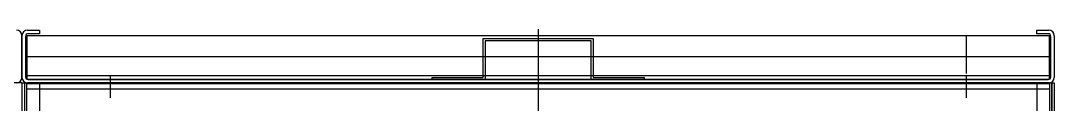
# Model space of a CAD drawing. Header units: millimetres. Extents: x 0 to 356400, y 0 to 68257.
# Drawn here: x 335831 to 336416, y 33001 to 33044 of the extents above; entities that cross this region are included whole.
import ezdxf

# ---------------------------------------------------------------- set-up
doc = ezdxf.new("R2010")
doc.units = ezdxf.units.MM
doc.header["$LTSCALE"] = 75
doc.layers.add('8', color=8, linetype='Continuous')
doc.styles.get("Standard").update_dxf_attribs({"font": 'arial.ttf'})

# ---------------------------------------------------------------- blocks, each defined once
blk = doc.blocks.new('G$CFADF2E56')
at = {"layer": '8'}
for p, q in [((1460.33, 3228.2, 0), (1460.33, 3251.8, 0)), ((1460.33, 3251.8, 0), (1460.33, 3228.2, 0)), ((1462.33, 3251.5, 0), (1462.33, 3228.5, 0)), ((1463.33, 3227, 0), (1463.33, 3252, 0)), ((1463.33, 3252, 0), (2042.33, 3252, 0)), ((1463.53, 3255, 0), (1470.33, 3255, 0)), ((1470.33, 3253, 0), (1463.83, 3253, 0)), ((1470.33, 3255, 0), (1470.33, 3253, 0)), ((1752.83, 3255.67, 0), (1752.83, 3227, 0)), ((1752.83, 3252, 0), (1752.83, 3230.34, 0)), ((1995.33, 3252, 0), (1995.33, 3230.34, 0)), ((2035.33, 3253, 0), (2035.33, 3255, 0)), ((2035.33, 3255, 0), (2042.13, 3255, 0)), ((2041.83, 3253, 0), (2035.33, 3253, 0)), ((2042.33, 3252, 0), (2042.33, 3227, 0)), ((2043.33, 3228.5, 0), (2043.33, 3251.5, 0)), ((2045.33, 3251.8, 0), (2045.33, 3228.2, 0)), ((1463.33, 3240, 0), (2042.33, 3240, 0)), ((2042.33, 3229, 0), (1463.33, 3229, 0)), ((1510.33, 3229.5, 0), (1510.33, 3216.5, 0)), ((1752.83, 3229.5, 0), (1752.83, 3216.5, 0)), ((1995.33, 3229.5, 0), (1995.33, 3216.5, 0)), ((1460.33, 3225, 0), (875.33, 3225, 0)), ((1460.33, 3225, 0), (1460.33, 925, 0)), ((1460.33, 3225, 0), (1460.33, 925, 0)), ((1460.33, 3225, 0), (2045.33, 3225, 0)), ((1461.83, 3225, 0), (1461.83, 925, 0)), ((2042.83, 3224.5, 0), (1462.83, 3224.5, 0)), ((1462.83, 3224.5, 0), (1462.83, 3194.5, 0)), ((2042.33, 3227, 0), (1463.33, 3227, 0)), ((2042.13, 3225, 0), (1463.53, 3225, 0)), ((1463.83, 3227, 0), (2041.83, 3227, 0)), ((1470.33, 3225, 0), (1470.33, 925, 0)), ((1752.83, 3225, 0), (1752.83, 925, 0)), ((2035.33, 3225, 0), (2035.33, 925, 0)), ((2042.83, 3194.5, 0), (2042.83, 3224.5, 0)), ((2043.83, 3225, 0), (2043.83, 925, 0)), ((2043.83, 925, 0), (2043.83, 3225, 0)), ((2045.33, 3225, 0), (2045.33, 925, 0)), ((2042.83, 3221.5, 0), (1462.83, 3221.5, 0))]:
    blk.add_line(p, q, dxfattribs=at)
at = {"layer": '8', "elevation": 0}
blk.add_lwpolyline([(1692.83, 3228.2), (1721.63, 3228.2), (1721.63, 3250.2), (1784.03, 3250.2), (1784.03, 3228.2), (1812.83, 3228.2), (1812.83, 3227), (1782.83, 3227), (1782.83, 3249), (1722.83, 3249), (1722.83, 3227), (1692.83, 3227)], close=True, dxfattribs=at)
at = {"layer": '8'}
for centre, radius, start, end in [((1457.13, 3251.8, 0), 3.2, 0, 90), ((1463.53, 3251.8, 0), 3.2, 90, 180), ((1463.83, 3251.5, 0), 1.5, 90, 180), ((2041.83, 3251.5, 0), 1.5, 0, 90), ((2042.13, 3251.8, 0), 3.2, 0, 90), ((1457.13, 3228.2, 0), 3.2, 270, 0), ((1463.53, 3228.2, 0), 3.2, 180, 270), ((1463.83, 3228.5, 0), 1.5, 180, 270), ((2041.83, 3228.5, 0), 1.5, 270, 0), ((2042.13, 3228.2, 0), 3.2, 270, 0)]:
    blk.add_arc(centre, radius, start, end, dxfattribs=at)
at = {"layer": '8', "text_generation_flag": 4, "flags": 1}
for tag, p, rotation in [('MATERIAL', (1084.5, 20321), 180), ('WEIGHT', (1084.5, 20320), 180), ('ENAME', (1084.5, 20323), 180), ('NAME', (1084.5, 20324), 180), ('SPEC', (1084.5, 20322), 180), ('REMARK', (1084.5, 20317), 180), ('MAKER', (1084.5, 20318), 180), ('USER1', (1084.5, 20316), 180), ('USER2', (1084.5, 20315), 180), ('USER3', (1084.5, 20314), 180), ('PRICE', (1084.5, 20319), 180), ('USER4', (1084.5, 20313), 180), ('USER5', (1084.5, 20312), 180), ('QTY', (1084.5, 20311), 180), ('NAME', (525.5, 20272), 270), ('ENAME', (526.5, 20272), 270), ('SPEC', (527.5, 20272), 270), ('MATERIAL', (528.5, 20272), 270), ('WEIGHT', (529.5, 20272), 270), ('PRICE', (530.5, 20272), 270), ('MAKER', (531.5, 20272), 270), ('REMARK', (532.5, 20272), 270), ('USER1', (533.5, 20272), 270), ('USER2', (534.5, 20272), 270), ('USER3', (535.5, 20272), 270), ('USER4', (536.5, 20272), 270), ('USER5', (537.5, 20272), 270), ('QTY', (538.5, 20272), 270), ('MATERIAL', (504.83, 20246), 180), ('WEIGHT', (504.83, 20245), 180), ('ENAME', (504.83, 20248), 180), ('PRICE', (504.83, 20244), 180), ('NAME', (504.83, 20249), 180), ('SPEC', (504.83, 20247), 180), ('REMARK', (504.83, 20242), 180), ('MAKER', (504.83, 20243), 180), ('USER4', (504.83, 20238), 180), ('USER1', (504.83, 20241), 180), ('USER2', (504.83, 20240), 180), ('USER3', (504.83, 20239), 180), ('USER5', (504.83, 20237), 180), ('QTY', (504.83, 20236), 180), ('NAME', (1084.5, 19424), 180), ('MATERIAL', (1084.5, 19421), 180), ('WEIGHT', (1084.5, 19420), 180), ('ENAME', (1084.5, 19423), 180), ('MAKER', (1084.5, 19418), 180), ('PRICE', (1084.5, 19419), 180), ('SPEC', (1084.5, 19422), 180), ('REMARK', (1084.5, 19417), 180), ('USER1', (1084.5, 19416), 180), ('USER2', (1084.5, 19415), 180), ('USER3', (1084.5, 19414), 180), ('USER4', (1084.5, 19413), 180), ('USER5', (1084.5, 19412), 180), ('QTY', (1084.5, 19411), 180), ('NAME', (525.5, 19372), 270), ('ENAME', (526.5, 19372), 270), ('SPEC', (527.5, 19372), 270), ('MATERIAL', (528.5, 19372), 270), ('WEIGHT', (529.5, 19372), 270), ('PRICE', (530.5, 19372), 270), ('MAKER', (531.5, 19372), 270), ('REMARK', (532.5, 19372), 270), ('USER1', (533.5, 19372), 270), ('USER2', (534.5, 19372), 270), ('USER3', (535.5, 19372), 270), ('USER4', (536.5, 19372), 270), ('USER5', (537.5, 19372), 270), ('QTY', (538.5, 19372), 270), ('ENAME', (504.83, 19348), 180), ('NAME', (504.83, 19349), 180), ('MATERIAL', (504.83, 19346), 180), ('REMARK', (504.83, 19342), 180), ('WEIGHT', (504.83, 19345), 180), ('MAKER', (504.83, 19343), 180), ('PRICE', (504.83, 19344), 180), ('SPEC', (504.83, 19347), 180), ('USER4', (504.83, 19338), 180), ('USER5', (504.83, 19337), 180), ('USER1', (504.83, 19341), 180), ('USER2', (504.83, 19340), 180), ('USER3', (504.83, 19339), 180), ('QTY', (504.83, 19336), 180), ('ENAME', (1084.5, 18523), 180), ('NAME', (1084.5, 18524), 180), ('SPEC', (1084.5, 18522), 180), ('MATERIAL', (1084.5, 18521), 180), ('REMARK', (1084.5, 18517), 180), ('WEIGHT', (1084.5, 18520), 180), ('MAKER', (1084.5, 18518), 180), ('USER1', (1084.5, 18516), 180), ('PRICE', (1084.5, 18519), 180), ('USER2', (1084.5, 18515), 180), ('USER3', (1084.5, 18514), 180), ('USER4', (1084.5, 18513), 180), ('USER5', (1084.5, 18512), 180), ('QTY', (1084.5, 18511), 180), ('NAME', (525.5, 18472), 270), ('ENAME', (526.5, 18472), 270), ('SPEC', (527.5, 18472), 270), ('MATERIAL', (528.5, 18472), 270), ('WEIGHT', (529.5, 18472), 270), ('PRICE', (530.5, 18472), 270), ('MAKER', (531.5, 18472), 270), ('REMARK', (532.5, 18472), 270), ('USER1', (533.5, 18472), 270), ('USER2', (534.5, 18472), 270), ('USER3', (535.5, 18472), 270), ('USER4', (536.5, 18472), 270), ('USER5', (537.5, 18472), 270), ('QTY', (538.5, 18472), 270), ('MATERIAL', (504.83, 18446), 180), ('ENAME', (504.83, 18448), 180), ('NAME', (504.83, 18449), 180), ('SPEC', (504.83, 18447), 180), ('REMARK', (504.83, 18442), 180), ('WEIGHT', (504.83, 18445), 180), ('MAKER', (504.83, 18443), 180), ('USER1', (504.83, 18441), 180), ('USER2', (504.83, 18440), 180), ('PRICE', (504.83, 18444), 180), ('USER4', (504.83, 18438), 180), ('USER5', (504.83, 18437), 180), ('USER3', (504.83, 18439), 180), ('QTY', (504.83, 18436), 180), ('MATERIAL', (1084.5, 17621), 180), ('WEIGHT', (1084.5, 17620), 180), ('ENAME', (1084.5, 17623), 180), ('NAME', (1084.5, 17624), 180), ('SPEC', (1084.5, 17622), 180), ('REMARK', (1084.5, 17617), 180), ('MAKER', (1084.5, 17618), 180), ('USER1', (1084.5, 17616), 180), ('USER2', (1084.5, 17615), 180), ('USER3', (1084.5, 17614), 180), ('PRICE', (1084.5, 17619), 180), ('USER4', (1084.5, 17613), 180), ('USER5', (1084.5, 17612), 180), ('QTY', (1084.5, 17611), 180), ('NAME', (525.5, 17572), 270), ('ENAME', (526.5, 17572), 270), ('SPEC', (527.5, 17572), 270), ('MATERIAL', (528.5, 17572), 270), ('WEIGHT', (529.5, 17572), 270), ('PRICE', (530.5, 17572), 270), ('MAKER', (531.5, 17572), 270), ('REMARK', (532.5, 17572), 270), ('USER1', (533.5, 17572), 270), ('USER2', (534.5, 17572), 270), ('USER3', (535.5, 17572), 270), ('USER4', (536.5, 17572), 270), ('USER5', (537.5, 17572), 270), ('QTY', (538.5, 17572), 270), ('NAME', (504.83, 17549), 180), ('MATERIAL', (504.83, 17546), 180), ('WEIGHT', (504.83, 17545), 180), ('ENAME', (504.83, 17548), 180), ('MAKER', (504.83, 17543), 180), ('PRICE', (504.83, 17544), 180), ('SPEC', (504.83, 17547), 180), ('REMARK', (504.83, 17542), 180), ('USER4', (504.83, 17538), 180), ('USER1', (504.83, 17541), 180), ('USER2', (504.83, 17540), 180), ('USER3', (504.83, 17539), 180), ('USER5', (504.83, 17537), 180), ('QTY', (504.83, 17536), 180), ('ENAME', (1084.5, 16723), 180), ('NAME', (1084.5, 16724), 180), ('MATERIAL', (1084.5, 16721), 180), ('WEIGHT', (1084.5, 16720), 180), ('MAKER', (1084.5, 16718), 180), ('PRICE', (1084.5, 16719), 180), ('SPEC', (1084.5, 16722), 180), ('REMARK', (1084.5, 16717), 180), ('USER1', (1084.5, 16716), 180), ('USER2', (1084.5, 16715), 180), ('USER3', (1084.5, 16714), 180), ('USER4', (1084.5, 16713), 180), ('USER5', (1084.5, 16712), 180), ('QTY', (1084.5, 16711), 180), ('NAME', (525.5, 16672), 270), ('ENAME', (526.5, 16672), 270), ('SPEC', (527.5, 16672), 270), ('MATERIAL', (528.5, 16672), 270), ('WEIGHT', (529.5, 16672), 270), ('PRICE', (530.5, 16672), 270), ('MAKER', (531.5, 16672), 270), ('REMARK', (532.5, 16672), 270), ('USER1', (533.5, 16672), 270), ('USER2', (534.5, 16672), 270), ('USER3', (535.5, 16672), 270), ('USER4', (536.5, 16672), 270), ('USER5', (537.5, 16672), 270), ('QTY', (538.5, 16672), 270), ('ENAME', (504.83, 16648), 180), ('NAME', (504.83, 16649), 180), ('SPEC', (504.83, 16647), 180), ('MATERIAL', (504.83, 16646), 180), ('REMARK', (504.83, 16642), 180), ('WEIGHT', (504.83, 16645), 180), ('MAKER', (504.83, 16643), 180), ('USER1', (504.83, 16641), 180), ('PRICE', (504.83, 16644), 180), ('USER4', (504.83, 16638), 180), ('USER5', (504.83, 16637), 180), ('USER2', (504.83, 16640), 180), ('USER3', (504.83, 16639), 180), ('QTY', (504.83, 16636), 180), ('MATERIAL', (1084.5, 15821), 180), ('ENAME', (1084.5, 15823), 180), ('NAME', (1084.5, 15824), 180), ('SPEC', (1084.5, 15822), 180), ('REMARK', (1084.5, 15817), 180), ('WEIGHT', (1084.5, 15820), 180), ('MAKER', (1084.5, 15818), 180), ('USER1', (1084.5, 15816), 180), ('USER2', (1084.5, 15815), 180), ('PRICE', (1084.5, 15819), 180), ('USER3', (1084.5, 15814), 180), ('USER4', (1084.5, 15813), 180), ('USER5', (1084.5, 15812), 180), ('QTY', (1084.5, 15811), 180), ('NAME', (525.5, 15772), 270), ('ENAME', (526.5, 15772), 270), ('SPEC', (527.5, 15772), 270), ('MATERIAL', (528.5, 15772), 270), ('WEIGHT', (529.5, 15772), 270), ('PRICE', (530.5, 15772), 270), ('MAKER', (531.5, 15772), 270), ('REMARK', (532.5, 15772), 270), ('USER1', (533.5, 15772), 270), ('USER2', (534.5, 15772), 270), ('USER3', (535.5, 15772), 270), ('USER4', (536.5, 15772), 270), ('USER5', (537.5, 15772), 270), ('QTY', (538.5, 15772), 270), ('MATERIAL', (504.83, 15746), 180), ('WEIGHT', (504.83, 15745), 180), ('ENAME', (504.83, 15748), 180), ('NAME', (504.83, 15749), 180), ('SPEC', (504.83, 15747), 180), ('REMARK', (504.83, 15742), 180), ('MAKER', (504.83, 15743), 180), ('USER1', (504.83, 15741), 180), ('USER2', (504.83, 15740), 180), ('USER3', (504.83, 15739), 180), ('PRICE', (504.83, 15744), 180), ('USER4', (504.83, 15738), 180), ('USER5', (504.83, 15737), 180), ('QTY', (504.83, 15736), 180), ('MATERIAL', (1084.5, 14921), 180), ('WEIGHT', (1084.5, 14920), 180), ('ENAME', (1084.5, 14923), 180), ('PRICE', (1084.5, 14919), 180), ('NAME', (1084.5, 14924), 180), ('SPEC', (1084.5, 14922), 180), ('REMARK', (1084.5, 14917), 180), ('MAKER', (1084.5, 14918), 180), ('USER1', (1084.5, 14916), 180), ('USER2', (1084.5, 14915), 180), ('USER3', (1084.5, 14914), 180), ('USER4', (1084.5, 14913), 180), ('USER5', (1084.5, 14912), 180), ('QTY', (1084.5, 14911), 180), ('NAME', (525.5, 14872), 270), ('ENAME', (526.5, 14872), 270), ('SPEC', (527.5, 14872), 270), ('MATERIAL', (528.5, 14872), 270), ('WEIGHT', (529.5, 14872), 270), ('PRICE', (530.5, 14872), 270), ('MAKER', (531.5, 14872), 270), ('REMARK', (532.5, 14872), 270), ('USER1', (533.5, 14872), 270), ('USER2', (534.5, 14872), 270), ('USER3', (535.5, 14872), 270), ('USER4', (536.5, 14872), 270), ('USER5', (537.5, 14872), 270), ('QTY', (538.5, 14872), 270), ('NAME', (504.83, 14849), 180), ('MATERIAL', (504.83, 14846), 180), ('WEIGHT', (504.83, 14845), 180), ('ENAME', (504.83, 14848), 180), ('MAKER', (504.83, 14843), 180), ('PRICE', (504.83, 14844), 180), ('SPEC', (504.83, 14847), 180), ('REMARK', (504.83, 14842), 180), ('USER4', (504.83, 14838), 180), ('USER5', (504.83, 14837), 180), ('USER1', (504.83, 14841), 180), ('USER2', (504.83, 14840), 180), ('USER3', (504.83, 14839), 180), ('QTY', (504.83, 14836), 180), ('ENAME', (1084.5, 14023), 180), ('NAME', (1084.5, 14024), 180), ('MATERIAL', (1084.5, 14021), 180), ('REMARK', (1084.5, 14017), 180), ('WEIGHT', (1084.5, 14020), 180), ('MAKER', (1084.5, 14018), 180), ('PRICE', (1084.5, 14019), 180), ('SPEC', (1084.5, 14022), 180), ('USER1', (1084.5, 14016), 180), ('USER2', (1084.5, 14015), 180), ('USER3', (1084.5, 14014), 180), ('USER4', (1084.5, 14013), 180), ('USER5', (1084.5, 14012), 180), ('QTY', (1084.5, 14011), 180), ('NAME', (525.5, 13972), 270), ('ENAME', (526.5, 13972), 270), ('SPEC', (527.5, 13972), 270), ('MATERIAL', (528.5, 13972), 270), ('WEIGHT', (529.5, 13972), 270), ('PRICE', (530.5, 13972), 270), ('MAKER', (531.5, 13972), 270), ('REMARK', (532.5, 13972), 270), ('USER1', (533.5, 13972), 270), ('USER2', (534.5, 13972), 270), ('USER3', (535.5, 13972), 270), ('USER4', (536.5, 13972), 270), ('USER5', (537.5, 13972), 270), ('QTY', (538.5, 13972), 270), ('ENAME', (504.83, 13948), 180), ('NAME', (504.83, 13949), 180), ('SPEC', (504.83, 13947), 180), ('MATERIAL', (504.83, 13946), 180), ('REMARK', (504.83, 13942), 180), ('WEIGHT', (504.83, 13945), 180), ('MAKER', (504.83, 13943), 180), ('USER1', (504.83, 13941), 180), ('PRICE', (504.83, 13944), 180), ('USER4', (504.83, 13938), 180), ('USER5', (504.83, 13937), 180), ('USER2', (504.83, 13940), 180), ('USER3', (504.83, 13939), 180), ('QTY', (504.83, 13936), 180), ('NAME', (1084.5, 12324), 180), ('MATERIAL', (1084.5, 12321), 180), ('WEIGHT', (1084.5, 12320), 180), ('ENAME', (1084.5, 12323), 180), ('PRICE', (1084.5, 12319), 180), ('SPEC', (1084.5, 12322), 180), ('REMARK', (1084.5, 12317), 180), ('MAKER', (1084.5, 12318), 180), ('USER1', (1084.5, 12316), 180), ('USER2', (1084.5, 12315), 180), ('USER3', (1084.5, 12314), 180), ('USER4', (1084.5, 12313), 180), ('USER5', (1084.5, 12312), 180), ('QTY', (1084.5, 12311), 180), ('NAME', (525.5, 12272), 270), ('ENAME', (526.5, 12272), 270), ('SPEC', (527.5, 12272), 270), ('MATERIAL', (528.5, 12272), 270), ('WEIGHT', (529.5, 12272), 270), ('PRICE', (530.5, 12272), 270), ('MAKER', (531.5, 12272), 270), ('REMARK', (532.5, 12272), 270), ('USER1', (533.5, 12272), 270), ('USER2', (534.5, 12272), 270), ('USER3', (535.5, 12272), 270), ('USER4', (536.5, 12272), 270), ('USER5', (537.5, 12272), 270), ('QTY', (538.5, 12272), 270), ('ENAME', (504.83, 12248), 180), ('NAME', (504.83, 12249), 180), ('MATERIAL', (504.83, 12246), 180), ('REMARK', (504.83, 12242), 180), ('WEIGHT', (504.83, 12245), 180), ('MAKER', (504.83, 12243), 180), ('PRICE', (504.83, 12244), 180), ('SPEC', (504.83, 12247), 180), ('USER4', (504.83, 12238), 180), ('USER5', (504.83, 12237), 180), ('USER1', (504.83, 12241), 180), ('USER2', (504.83, 12240), 180), ('USER3', (504.83, 12239), 180), ('QTY', (504.83, 12236), 180), ('MATERIAL', (1084.5, 10621), 180), ('WEIGHT', (1084.5, 10620), 180), ('ENAME', (1084.5, 10623), 180), ('NAME', (1084.5, 10624), 180), ('SPEC', (1084.5, 10622), 180), ('REMARK', (1084.5, 10617), 180), ('MAKER', (1084.5, 10618), 180), ('USER1', (1084.5, 10616), 180), ('USER2', (1084.5, 10615), 180), ('USER3', (1084.5, 10614), 180), ('PRICE', (1084.5, 10619), 180), ('USER4', (1084.5, 10613), 180), ('USER5', (1084.5, 10612), 180), ('QTY', (1084.5, 10611), 180), ('NAME', (525.5, 10572), 270), ('ENAME', (526.5, 10572), 270), ('SPEC', (527.5, 10572), 270), ('MATERIAL', (528.5, 10572), 270), ('WEIGHT', (529.5, 10572), 270), ('PRICE', (530.5, 10572), 270), ('MAKER', (531.5, 10572), 270), ('REMARK', (532.5, 10572), 270), ('USER1', (533.5, 10572), 270), ('USER2', (534.5, 10572), 270), ('USER3', (535.5, 10572), 270), ('USER4', (536.5, 10572), 270), ('USER5', (537.5, 10572), 270), ('QTY', (538.5, 10572), 270), ('MATERIAL', (504.83, 10546), 180), ('WEIGHT', (504.83, 10545), 180), ('ENAME', (504.83, 10548), 180), ('PRICE', (504.83, 10544), 180), ('NAME', (504.83, 10549), 180), ('SPEC', (504.83, 10547), 180), ('REMARK', (504.83, 10542), 180), ('MAKER', (504.83, 10543), 180), ('USER4', (504.83, 10538), 180), ('USER1', (504.83, 10541), 180), ('USER2', (504.83, 10540), 180), ('USER3', (504.83, 10539), 180), ('USER5', (504.83, 10537), 180), ('QTY', (504.83, 10536), 180), ('MATERIAL', (1084.5, 8921), 180), ('ENAME', (1084.5, 8923), 180), ('NAME', (1084.5, 8924), 180), ('SPEC', (1084.5, 8922), 180), ('REMARK', (1084.5, 8917), 180), ('WEIGHT', (1084.5, 8920), 180), ('MAKER', (1084.5, 8918), 180), ('USER1', (1084.5, 8916), 180), ('USER2', (1084.5, 8915), 180), ('PRICE', (1084.5, 8919), 180), ('USER3', (1084.5, 8914), 180), ('USER4', (1084.5, 8913), 180), ('USER5', (1084.5, 8912), 180), ('QTY', (1084.5, 8911), 180), ('NAME', (525.5, 8872), 270), ('ENAME', (526.5, 8872), 270), ('SPEC', (527.5, 8872), 270), ('MATERIAL', (528.5, 8872), 270), ('WEIGHT', (529.5, 8872), 270), ('PRICE', (530.5, 8872), 270), ('MAKER', (531.5, 8872), 270), ('REMARK', (532.5, 8872), 270), ('USER1', (533.5, 8872), 270), ('USER2', (534.5, 8872), 270), ('USER3', (535.5, 8872), 270), ('USER4', (536.5, 8872), 270), ('USER5', (537.5, 8872), 270), ('QTY', (538.5, 8872), 270), ('MATERIAL', (504.83, 8846), 180), ('WEIGHT', (504.83, 8845), 180), ('ENAME', (504.83, 8848), 180), ('NAME', (504.83, 8849), 180), ('SPEC', (504.83, 8847), 180), ('REMARK', (504.83, 8842), 180), ('MAKER', (504.83, 8843), 180), ('USER1', (504.83, 8841), 180), ('USER2', (504.83, 8840), 180), ('USER3', (504.83, 8839), 180), ('PRICE', (504.83, 8844), 180), ('USER4', (504.83, 8838), 180), ('USER5', (504.83, 8837), 180), ('QTY', (504.83, 8836), 180), ('ENAME', (1084.5, 7223), 180), ('NAME', (1084.5, 7224), 180), ('MATERIAL', (1084.5, 7221), 180), ('REMARK', (1084.5, 7217), 180), ('WEIGHT', (1084.5, 7220), 180), ('MAKER', (1084.5, 7218), 180), ('PRICE', (1084.5, 7219), 180), ('SPEC', (1084.5, 7222), 180), ('USER1', (1084.5, 7216), 180), ('USER2', (1084.5, 7215), 180), ('USER3', (1084.5, 7214), 180), ('USER4', (1084.5, 7213), 180), ('USER5', (1084.5, 7212), 180), ('QTY', (1084.5, 7211), 180), ('NAME', (525.5, 7172), 270), ('ENAME', (526.5, 7172), 270), ('SPEC', (527.5, 7172), 270), ('MATERIAL', (528.5, 7172), 270), ('WEIGHT', (529.5, 7172), 270), ('PRICE', (530.5, 7172), 270), ('MAKER', (531.5, 7172), 270), ('REMARK', (532.5, 7172), 270), ('USER1', (533.5, 7172), 270), ('USER2', (534.5, 7172), 270), ('USER3', (535.5, 7172), 270), ('USER4', (536.5, 7172), 270), ('USER5', (537.5, 7172), 270), ('QTY', (538.5, 7172), 270), ('MATERIAL', (504.83, 7146), 180), ('ENAME', (504.83, 7148), 180), ('NAME', (504.83, 7149), 180), ('SPEC', (504.83, 7147), 180), ('REMARK', (504.83, 7142), 180), ('WEIGHT', (504.83, 7145), 180), ('MAKER', (504.83, 7143), 180), ('USER1', (504.83, 7141), 180), ('PRICE', (504.83, 7144), 180), ('USER4', (504.83, 7138), 180), ('USER5', (504.83, 7137), 180), ('USER2', (504.83, 7140), 180), ('USER3', (504.83, 7139), 180), ('QTY', (504.83, 7136), 180), ('NAME', (1084.5, 5524), 180), ('MATERIAL', (1084.5, 5521), 180), ('WEIGHT', (1084.5, 5520), 180), ('ENAME', (1084.5, 5523), 180), ('MAKER', (1084.5, 5518), 180), ('PRICE', (1084.5, 5519), 180), ('SPEC', (1084.5, 5522), 180), ('REMARK', (1084.5, 5517), 180), ('USER1', (1084.5, 5516), 180), ('USER2', (1084.5, 5515), 180), ('USER3', (1084.5, 5514), 180), ('USER4', (1084.5, 5513), 180), ('USER5', (1084.5, 5512), 180), ('QTY', (1084.5, 5511), 180), ('NAME', (525.5, 5472), 270), ('ENAME', (526.5, 5472), 270), ('SPEC', (527.5, 5472), 270), ('MATERIAL', (528.5, 5472), 270), ('WEIGHT', (529.5, 5472), 270), ('PRICE', (530.5, 5472), 270), ('MAKER', (531.5, 5472), 270), ('REMARK', (532.5, 5472), 270), ('USER1', (533.5, 5472), 270), ('USER2', (534.5, 5472), 270), ('USER3', (535.5, 5472), 270), ('USER4', (536.5, 5472), 270), ('USER5', (537.5, 5472), 270), ('QTY', (538.5, 5472), 270), ('ENAME', (504.83, 5448), 180), ('NAME', (504.83, 5449), 180), ('MATERIAL', (504.83, 5446), 180), ('REMARK', (504.83, 5442), 180), ('WEIGHT', (504.83, 5445), 180), ('MAKER', (504.83, 5443), 180), ('PRICE', (504.83, 5444), 180), ('SPEC', (504.83, 5447), 180), ('USER4', (504.83, 5438), 180), ('USER5', (504.83, 5437), 180), ('USER1', (504.83, 5441), 180), ('USER2', (504.83, 5440), 180), ('USER3', (504.83, 5439), 180), ('QTY', (504.83, 5436), 180), ('MATERIAL', (1084.5, 3821), 180), ('WEIGHT', (1084.5, 3820), 180), ('ENAME', (1084.5, 3823), 180), ('PRICE', (1084.5, 3819), 180), ('NAME', (1084.5, 3824), 180), ('SPEC', (1084.5, 3822), 180), ('REMARK', (1084.5, 3817), 180), ('MAKER', (1084.5, 3818), 180), ('USER1', (1084.5, 3816), 180), ('USER2', (1084.5, 3815), 180), ('USER3', (1084.5, 3814), 180), ('USER4', (1084.5, 3813), 180), ('USER5', (1084.5, 3812), 180), ('QTY', (1084.5, 3811), 180), ('NAME', (525.5, 3772), 270), ('ENAME', (526.5, 3772), 270), ('SPEC', (527.5, 3772), 270), ('MATERIAL', (528.5, 3772), 270), ('WEIGHT', (529.5, 3772), 270), ('PRICE', (530.5, 3772), 270), ('MAKER', (531.5, 3772), 270), ('REMARK', (532.5, 3772), 270), ('USER1', (533.5, 3772), 270), ('USER2', (534.5, 3772), 270), ('USER3', (535.5, 3772), 270), ('USER4', (536.5, 3772), 270), ('USER5', (537.5, 3772), 270), ('QTY', (538.5, 3772), 270), ('NAME', (504.83, 3749), 180), ('MATERIAL', (504.83, 3746), 180), ('WEIGHT', (504.83, 3745), 180), ('ENAME', (504.83, 3748), 180), ('MAKER', (504.83, 3743), 180), ('PRICE', (504.83, 3744), 180), ('SPEC', (504.83, 3747), 180), ('REMARK', (504.83, 3742), 180), ('USER4', (504.83, 3738), 180), ('USER5', (504.83, 3737), 180), ('USER1', (504.83, 3741), 180), ('USER2', (504.83, 3740), 180), ('USER3', (504.83, 3739), 180), ('QTY', (504.83, 3736), 180), ('MATERIAL', (1084.5, 2121), 180), ('ENAME', (1084.5, 2123), 180), ('NAME', (1084.5, 2124), 180), ('SPEC', (1084.5, 2122), 180), ('REMARK', (1084.5, 2117), 180), ('WEIGHT', (1084.5, 2120), 180), ('MAKER', (1084.5, 2118), 180), ('USER1', (1084.5, 2116), 180), ('USER2', (1084.5, 2115), 180), ('PRICE', (1084.5, 2119), 180), ('USER3', (1084.5, 2114), 180), ('USER4', (1084.5, 2113), 180), ('USER5', (1084.5, 2112), 180), ('QTY', (1084.5, 2111), 180), ('NAME', (525.5, 2072), 270), ('ENAME', (526.5, 2072), 270), ('SPEC', (527.5, 2072), 270), ('MATERIAL', (528.5, 2072), 270), ('WEIGHT', (529.5, 2072), 270), ('PRICE', (530.5, 2072), 270), ('MAKER', (531.5, 2072), 270), ('REMARK', (532.5, 2072), 270), ('USER1', (533.5, 2072), 270), ('USER2', (534.5, 2072), 270), ('USER3', (535.5, 2072), 270), ('USER4', (536.5, 2072), 270), ('USER5', (537.5, 2072), 270), ('QTY', (538.5, 2072), 270), ('MATERIAL', (504.83, 2046), 180), ('WEIGHT', (504.83, 2045), 180), ('ENAME', (504.83, 2048), 180), ('NAME', (504.83, 2049), 180), ('SPEC', (504.83, 2047), 180), ('REMARK', (504.83, 2042), 180), ('MAKER', (504.83, 2043), 180), ('USER1', (504.83, 2041), 180), ('USER2', (504.83, 2040), 180), ('USER3', (504.83, 2039), 180), ('PRICE', (504.83, 2044), 180), ('USER4', (504.83, 2038), 180), ('USER5', (504.83, 2037), 180), ('QTY', (504.83, 2036), 180), ('ENAME', (1084.5, 423), 180), ('NAME', (1084.5, 424), 180), ('SPEC', (1084.5, 422), 180), ('MATERIAL', (1084.5, 421), 180), ('REMARK', (1084.5, 417), 180), ('WEIGHT', (1084.5, 420), 180), ('MAKER', (1084.5, 418), 180), ('USER1', (1084.5, 416), 180), ('PRICE', (1084.5, 419), 180), ('USER2', (1084.5, 415), 180), ('USER3', (1084.5, 414), 180), ('USER4', (1084.5, 413), 180), ('USER5', (1084.5, 412), 180), ('QTY', (1084.5, 411), 180), ('NAME', (525.5, 372), 270), ('ENAME', (526.5, 372), 270), ('SPEC', (527.5, 372), 270), ('MATERIAL', (528.5, 372), 270), ('WEIGHT', (529.5, 372), 270), ('PRICE', (530.5, 372), 270), ('MAKER', (531.5, 372), 270), ('REMARK', (532.5, 372), 270), ('USER1', (533.5, 372), 270), ('USER2', (534.5, 372), 270), ('USER3', (535.5, 372), 270), ('USER4', (536.5, 372), 270), ('USER5', (537.5, 372), 270), ('QTY', (538.5, 372), 270), ('MATERIAL', (504.83, 346), 180), ('ENAME', (504.83, 348), 180), ('NAME', (504.83, 349), 180), ('SPEC', (504.83, 347), 180), ('REMARK', (504.83, 342), 180), ('WEIGHT', (504.83, 345), 180), ('MAKER', (504.83, 343), 180), ('USER1', (504.83, 341), 180), ('USER2', (504.83, 340), 180), ('PRICE', (504.83, 344), 180), ('USER4', (504.83, 338), 180), ('USER5', (504.83, 337), 180), ('USER3', (504.83, 339), 180), ('QTY', (504.83, 336), 180)]:
    blk.add_attdef(tag, p, '', height=0.25, rotation=rotation, dxfattribs=at)
at = {"layer": '8', "flags": 1}
for tag, p in [('WEIGHT', (1830.83, 20245)), ('SPEC', (1830.83, 20247)), ('NAME', (1830.83, 20249)), ('ENAME', (1830.83, 20248)), ('MATERIAL', (1830.83, 20246)), ('PRICE', (1830.83, 20244)), ('MAKER', (1830.83, 20243)), ('REMARK', (1830.83, 20242)), ('USER1', (1830.83, 20241)), ('USER2', (1830.83, 20240)), ('USER3', (1830.83, 20239)), ('USER4', (1830.83, 20238)), ('QTY', (1830.83, 20236)), ('USER5', (1830.83, 20237)), ('NAME', (1830.83, 19349)), ('ENAME', (1830.83, 19348)), ('WEIGHT', (1830.83, 19345)), ('SPEC', (1830.83, 19347)), ('MATERIAL', (1830.83, 19346)), ('PRICE', (1830.83, 19344)), ('MAKER', (1830.83, 19343)), ('REMARK', (1830.83, 19342)), ('QTY', (1830.83, 19336)), ('USER1', (1830.83, 19341)), ('USER2', (1830.83, 19340)), ('USER3', (1830.83, 19339)), ('USER4', (1830.83, 19338)), ('USER5', (1830.83, 19337)), ('SPEC', (1830.83, 18447)), ('NAME', (1830.83, 18449)), ('ENAME', (1830.83, 18448)), ('MATERIAL', (1830.83, 18446)), ('WEIGHT', (1830.83, 18445)), ('PRICE', (1830.83, 18444)), ('MAKER', (1830.83, 18443)), ('REMARK', (1830.83, 18442)), ('USER1', (1830.83, 18441)), ('USER2', (1830.83, 18440)), ('QTY', (1830.83, 18436)), ('USER3', (1830.83, 18439)), ('USER4', (1830.83, 18438)), ('USER5', (1830.83, 18437)), ('NAME', (1830.83, 17549)), ('WEIGHT', (1830.83, 17545)), ('SPEC', (1830.83, 17547)), ('ENAME', (1830.83, 17548)), ('MATERIAL', (1830.83, 17546)), ('PRICE', (1830.83, 17544)), ('MAKER', (1830.83, 17543)), ('REMARK', (1830.83, 17542)), ('USER1', (1830.83, 17541)), ('USER2', (1830.83, 17540)), ('USER3', (1830.83, 17539)), ('USER4', (1830.83, 17538)), ('QTY', (1830.83, 17536)), ('USER5', (1830.83, 17537)), ('SPEC', (1830.83, 16647)), ('NAME', (1830.83, 16649)), ('ENAME', (1830.83, 16648)), ('WEIGHT', (1830.83, 16645)), ('MATERIAL', (1830.83, 16646)), ('PRICE', (1830.83, 16644)), ('MAKER', (1830.83, 16643)), ('REMARK', (1830.83, 16642)), ('USER1', (1830.83, 16641)), ('QTY', (1830.83, 16636)), ('USER2', (1830.83, 16640)), ('USER3', (1830.83, 16639)), ('USER4', (1830.83, 16638)), ('USER5', (1830.83, 16637)), ('WEIGHT', (1830.83, 15745)), ('SPEC', (1830.83, 15747)), ('NAME', (1830.83, 15749)), ('ENAME', (1830.83, 15748)), ('MATERIAL', (1830.83, 15746)), ('PRICE', (1830.83, 15744)), ('MAKER', (1830.83, 15743)), ('REMARK', (1830.83, 15742)), ('USER1', (1830.83, 15741)), ('USER2', (1830.83, 15740)), ('USER3', (1830.83, 15739)), ('QTY', (1830.83, 15736)), ('USER4', (1830.83, 15738)), ('USER5', (1830.83, 15737)), ('NAME', (1830.83, 14849)), ('WEIGHT', (1830.83, 14845)), ('SPEC', (1830.83, 14847)), ('ENAME', (1830.83, 14848)), ('MATERIAL', (1830.83, 14846)), ('PRICE', (1830.83, 14844)), ('MAKER', (1830.83, 14843)), ('REMARK', (1830.83, 14842)), ('USER1', (1830.83, 14841)), ('USER2', (1830.83, 14840)), ('USER3', (1830.83, 14839)), ('USER4', (1830.83, 14838)), ('USER5', (1830.83, 14837)), ('QTY', (1830.83, 14836)), ('SPEC', (1830.83, 13947)), ('NAME', (1830.83, 13949)), ('ENAME', (1830.83, 13948)), ('WEIGHT', (1830.83, 13945)), ('MATERIAL', (1830.83, 13946)), ('PRICE', (1830.83, 13944)), ('MAKER', (1830.83, 13943)), ('REMARK', (1830.83, 13942)), ('USER1', (1830.83, 13941)), ('QTY', (1830.83, 13936)), ('USER2', (1830.83, 13940)), ('USER3', (1830.83, 13939)), ('USER4', (1830.83, 13938)), ('USER5', (1830.83, 13937)), ('NAME', (1830.83, 12249)), ('ENAME', (1830.83, 12248)), ('WEIGHT', (1830.83, 12245)), ('SPEC', (1830.83, 12247)), ('MATERIAL', (1830.83, 12246)), ('PRICE', (1830.83, 12244)), ('MAKER', (1830.83, 12243)), ('REMARK', (1830.83, 12242)), ('USER1', (1830.83, 12241)), ('USER2', (1830.83, 12240)), ('USER3', (1830.83, 12239)), ('USER4', (1830.83, 12238)), ('USER5', (1830.83, 12237)), ('QTY', (1830.83, 12236)), ('WEIGHT', (1830.83, 10545)), ('SPEC', (1830.83, 10547)), ('NAME', (1830.83, 10549)), ('ENAME', (1830.83, 10548)), ('MATERIAL', (1830.83, 10546)), ('PRICE', (1830.83, 10544)), ('MAKER', (1830.83, 10543)), ('REMARK', (1830.83, 10542)), ('USER1', (1830.83, 10541)), ('USER2', (1830.83, 10540)), ('USER3', (1830.83, 10539)), ('USER4', (1830.83, 10538)), ('QTY', (1830.83, 10536)), ('USER5', (1830.83, 10537)), ('WEIGHT', (1830.83, 8845)), ('SPEC', (1830.83, 8847)), ('NAME', (1830.83, 8849)), ('ENAME', (1830.83, 8848)), ('MATERIAL', (1830.83, 8846)), ('PRICE', (1830.83, 8844)), ('MAKER', (1830.83, 8843)), ('REMARK', (1830.83, 8842)), ('USER1', (1830.83, 8841)), ('USER2', (1830.83, 8840)), ('USER3', (1830.83, 8839)), ('QTY', (1830.83, 8836)), ('USER4', (1830.83, 8838)), ('USER5', (1830.83, 8837)), ('SPEC', (1830.83, 7147)), ('NAME', (1830.83, 7149)), ('ENAME', (1830.83, 7148)), ('MATERIAL', (1830.83, 7146)), ('WEIGHT', (1830.83, 7145)), ('PRICE', (1830.83, 7144)), ('MAKER', (1830.83, 7143)), ('REMARK', (1830.83, 7142)), ('USER1', (1830.83, 7141)), ('QTY', (1830.83, 7136)), ('USER2', (1830.83, 7140)), ('USER3', (1830.83, 7139)), ('USER4', (1830.83, 7138)), ('USER5', (1830.83, 7137)), ('NAME', (1830.83, 5449)), ('ENAME', (1830.83, 5448)), ('WEIGHT', (1830.83, 5445)), ('SPEC', (1830.83, 5447)), ('MATERIAL', (1830.83, 5446)), ('PRICE', (1830.83, 5444)), ('MAKER', (1830.83, 5443)), ('REMARK', (1830.83, 5442)), ('QTY', (1830.83, 5436)), ('USER1', (1830.83, 5441)), ('USER2', (1830.83, 5440)), ('USER3', (1830.83, 5439)), ('USER4', (1830.83, 5438)), ('USER5', (1830.83, 5437)), ('NAME', (1830.83, 3749)), ('WEIGHT', (1830.83, 3745)), ('SPEC', (1830.83, 3747)), ('ENAME', (1830.83, 3748)), ('MATERIAL', (1830.83, 3746)), ('PRICE', (1830.83, 3744)), ('MAKER', (1830.83, 3743)), ('REMARK', (1830.83, 3742)), ('USER1', (1830.83, 3741)), ('USER2', (1830.83, 3740)), ('USER3', (1830.83, 3739)), ('USER4', (1830.83, 3738)), ('USER5', (1830.83, 3737)), ('QTY', (1830.83, 3736)), ('WEIGHT', (1830.83, 2045)), ('SPEC', (1830.83, 2047)), ('NAME', (1830.83, 2049)), ('ENAME', (1830.83, 2048)), ('MATERIAL', (1830.83, 2046)), ('PRICE', (1830.83, 2044)), ('MAKER', (1830.83, 2043)), ('REMARK', (1830.83, 2042)), ('USER1', (1830.83, 2041)), ('USER2', (1830.83, 2040)), ('USER3', (1830.83, 2039)), ('QTY', (1830.83, 2036)), ('USER4', (1830.83, 2038)), ('USER5', (1830.83, 2037)), ('SPEC', (1830.83, 347)), ('NAME', (1830.83, 349)), ('ENAME', (1830.83, 348)), ('MATERIAL', (1830.83, 346)), ('WEIGHT', (1830.83, 345)), ('PRICE', (1830.83, 344)), ('MAKER', (1830.83, 343)), ('REMARK', (1830.83, 342)), ('USER1', (1830.83, 341)), ('USER2', (1830.83, 340)), ('QTY', (1830.83, 336)), ('USER3', (1830.83, 339)), ('USER4', (1830.83, 338)), ('USER5', (1830.83, 337))]:
    blk.add_attdef(tag, p, '', height=0.25, dxfattribs=at)

msp = doc.modelspace()

# ---------------------------------------------------------------- block references
msp.add_blockref('G$CFADF2E56', (334370.93, 29788.64, 0))

doc.saveas('drawing.dxf')
